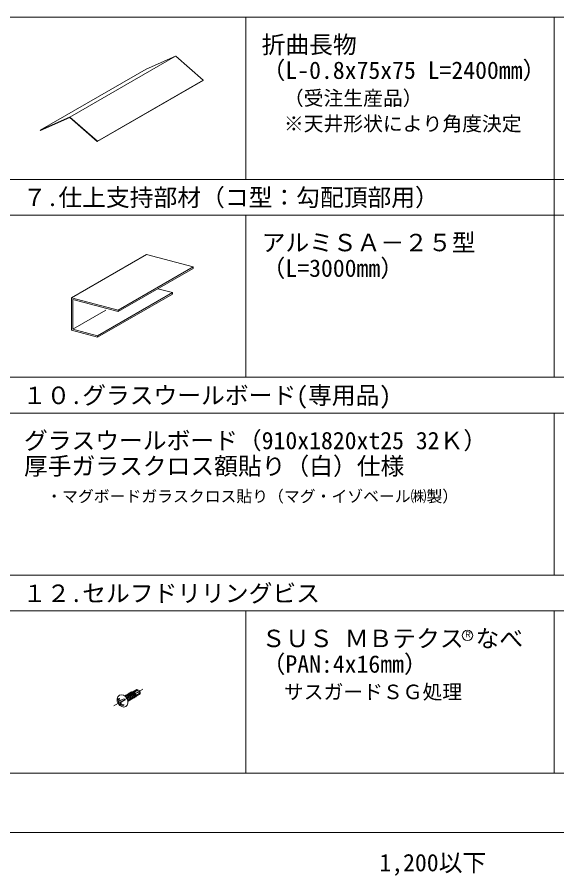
# Model space of a CAD drawing. Units: millimetres at full size; details may follow other scales. Extents: x -1379 to 1379, y -984 to 973.
# Drawn here: x -1028 to -688, y -7 to 535 of the extents above; entities that cross this region are included whole.
import ezdxf
from ezdxf.enums import TextEntityAlignment as Align

# ---------------------------------------------------------------- set-up
doc = ezdxf.new("R2010")
doc.units = ezdxf.units.MM
doc.header["$LTSCALE"] = 5
doc.linetypes.add('CHAIN1', pattern=[8, 5, -1, 1, -1])
for name, color, linetype, lineweight in [('2-2_太線１', 3, 'Continuous', 18), ('2-5_寸法', 4, 'Continuous', 9), ('5-1_中線', 7, 'Continuous', 18), ('5-2_太線１', 3, 'Continuous', 18), ('5-6_文字', 7, 'Continuous', 18)]:
    doc.layers.add(name, color=color, linetype=linetype, lineweight=lineweight)
doc.styles.add('ＭＳ ゴシック', font='')
doc.styles.get('ＭＳ ゴシック').set_extended_font_data('MS Gothic')

msp = doc.modelspace()

# ---------------------------------------------------------------- linework, layer by layer
at = {"layer": '2-2_太線１'}
msp.add_line((-1378.845, 20.319), (0, 20.319), dxfattribs=at)
at = {"layer": '5-1_中線', "color": 3}
for p, q in [((-995.239, 472.177), (-928.485, 510.717)), ((-928.559, 510.698), (-947.036, 502.485)), ((-928.295, 510.657), (-910.992, 495.465)), ((-1013.838, 463.917), (-947.036, 502.485)), ((-977.902, 456.745), (-911.101, 495.313)), ((-977.78, 456.884), (-910.978, 495.452)), ((-911.101, 495.313), (-910.978, 495.452)), ((-910.978, 495.452), (-910.992, 495.465)), ((-910.992, 495.465), (-910.978, 495.452)), ((-995.36, 472.13), (-1013.838, 463.917)), ((-995.096, 472.089), (-977.794, 456.897)), ((-1013.838, 463.917), (-1013.746, 463.71)), ((-977.902, 456.745), (-977.78, 456.884)), ((-977.78, 456.884), (-977.794, 456.897)), ((-977.794, 456.897), (-977.78, 456.884)), ((-994.052, 358.069), (-946.781, 385.361)), ((-946.781, 385.361), (-917.441, 377.499)), ((-964.712, 350.207), (-917.441, 377.499)), ((-964.712, 349.307), (-917.441, 376.599)), ((-917.441, 377.499), (-917.441, 376.599)), ((-939.623, 363.793), (-930.481, 361.343)), ((-977.752, 334.051), (-930.481, 361.343)), ((-930.481, 360.443), (-977.752, 333.151)), ((-930.481, 361.343), (-930.481, 360.443)), ((-993.27, 338.209), (-972.51, 350.195))]:
    msp.add_line(p, q, dxfattribs=at)
at = {"layer": '5-1_中線'}
for p, q in [((-994.052, 358.069), (-994.052, 337.519)), ((-993.27, 356.959), (-993.27, 338.209)), ((-993.27, 356.959), (-964.712, 349.307)), ((-994.052, 337.519), (-977.752, 333.151)), ((-993.27, 338.209), (-977.752, 334.051)), ((-977.752, 334.051), (-977.752, 333.151)), ((-955.473, 109.236), (-952.847, 110.752)), ((-955.204, 108.615), (-955.053, 109.179)), ((-955.053, 109.179), (-954.798, 109.032)), ((-954.798, 109.032), (-952.397, 110.419)), ((-952.397, 110.419), (-951.805, 110.26)), ((-957.888, 103.915), (-958.548, 103.535)), ((-956.828, 104.528), (-957.487, 104.147)), ((-955.767, 105.14), (-956.427, 104.759)), ((-954.707, 105.752), (-955.366, 105.371)), ((-953.646, 106.365), (-954.306, 105.984)), ((-953.265, 106.469), (-950.894, 107.838)), ((-953.118, 107.315), (-951.229, 108.406)), ((-950.899, 107.886), (-950.894, 107.838))]:
    msp.add_line(p, q, dxfattribs=at)
at = {"layer": '5-1_中線', "color": 4, "linetype": 'CHAIN1', "lineweight": 9}
msp.add_line((-967.363, 100.35), (-949.099, 110.895), dxfattribs=at)
at = {"layer": '5-1_中線', "color": 3}
msp.add_lwpolyline([(-977.902, 456.745), (-995.216, 471.946), (-1013.746, 463.71)], dxfattribs=at)
at = {"layer": '5-1_中線'}
msp.add_lwpolyline([(-994.052, 358.069), (-964.712, 350.207), (-964.712, 349.307)], dxfattribs=at)
at = {"layer": '5-1_中線', "color": 3}
for centre, radius, start, end in [((-928.458, 510.471), 0.247, 48.71529, 113.96271), ((-995.26, 471.903), 0.247, 48.71529, 113.96271), ((-965.408, 102.892), 0.917, 324.8856, 17.89861), ((-958.714, 104.295), 5.929, 172.16926, 190.90073), ((-960.943, 104.116), 3.057, 158.45676, 190.65731), ((-963.732, 103.602), 0.221, 193.35371, 312.88627), ((-959.381, 98.16), 6.747, 101.21949, 128.50807), ((-957.748, 95.677), 8.591, 106.53873, 127.86315), ((-959.381, 98.16), 6.747, 141.45441, 143.52402), ((-957.748, 95.677), 8.591, 137.92177, 139.17107), ((-963.846, 101.208), 0.359, 46.9377, 140.96224), ((-961.064, 103.96), 3.555, 224.46704, 264.72302), ((-962.781, 102.129), 0.409, 126.03329, 219.46853), ((-961.291, 103.4), 2.367, 220.29726, 279.62297)]:
    msp.add_arc(centre, radius, start, end, dxfattribs=at)
at = {"layer": '5-1_中線'}
for centre, radius, start, end in [((-956.635, 106.278), 2.348, 58.5209, 135.07969), ((-955.574, 106.89), 2.348, 77.16549, 135.07969), ((-955.77, 106.558), 2.133, 74.61342, 105.94682), ((-953.38, 107.268), 2.268, 143.56405, 158.90406), ((-946.314, 96.73), 14.602, 112.08803, 128.95932), ((-955.998, 115.387), 7.476, 288.0551, 310.99453), ((-954.636, 105.612), 5.442, 49.39028, 70.81316), ((-952.776, 109.238), 1.757, 331.74139, 16.71938), ((-954.319, 108.443), 3.477, 349.98562, 21.96795), ((-959.817, 104.441), 2.348, 336.82288, 108.25527), ((-958.756, 105.053), 2.348, 336.82288, 135.07969), ((-960.012, 104.109), 2.133, 354.78666, 90.58296), ((-960.877, 103.829), 2.348, 352.73364, 58.44819), ((-958.952, 104.721), 2.133, 354.78666, 105.94682), ((-957.695, 105.666), 2.348, 336.82288, 135.07969), ((-958.694, 105.11), 1.9, 275.91919, 303.04436), ((-957.891, 105.334), 2.133, 354.78666, 105.94682), ((-957.634, 105.722), 1.9, 272.48682, 303.04436), ((-956.831, 105.946), 2.133, 354.78666, 105.94682), ((-956.573, 106.334), 1.9, 272.48682, 303.04436), ((-958.221, 131.335), 23.41, 276.68583, 279.2776), ((-955.513, 106.947), 1.9, 272.48682, 303.04436), ((-956.635, 106.278), 2.348, 336.82288, 51.79538), ((-955.77, 106.558), 2.133, 354.78666, 51.65466), ((-954.672, 110.029), 1.812, 277.15073, 298.50333), ((-954.452, 107.559), 1.9, 272.48682, 303.04436), ((-955.574, 106.89), 2.348, 336.82288, 41.19702), ((-951.634, 107.785), 0.742, 4.09941, 56.89587)]:
    msp.add_arc(centre, radius, start, end, dxfattribs=at)
msp.add_ellipse((-961.902, 103.504), major_axis=(-2.045, 3.542), ratio=0.78, dxfattribs=at)
at = {"layer": '5-2_太線１'}
for p, q in [((0, 535.27), (-1378.845, 535.27)), ((-689.423, 535.27), (-689.423, 432.819)), ((0, 432.819), (-1378.845, 432.819)), ((-1378.845, 432.819), (0, 432.819)), ((-689.423, 432.819), (-689.423, 307.819)), ((0, 410.27), (-1378.845, 410.27)), ((-1378.845, 307.819), (0, 307.819)), ((0, 285.27), (-1378.845, 285.27)), ((-689.423, 285.27), (-689.423, 182.819)), ((0, 182.819), (-1378.845, 182.819)), ((-1378.845, 182.819), (0, 182.819)), ((0, 160.27), (-1378.845, 160.27)), ((-1378.845, 57.819), (0, 57.819))]:
    msp.add_line(p, q, dxfattribs=at)
at = {"layer": '5-2_太線１', "color": 4, "lineweight": 9}
for p, q in [((-884.134, 535.27), (-884.134, 432.819)), ((-884.134, 410.27), (-884.134, 307.819)), ((-884.134, 160.27), (-884.134, 57.819)), ((-689.423, 160.27), (-689.423, 57.819)), ((-1378.845, 57.819), (0, 57.819))]:
    msp.add_line(p, q, dxfattribs=at)
at = {"layer": '5-2_太線１'}
msp.add_lwpolyline([(0, 307.819), (-1378.845, 307.819), (-1378.845, 182.819)], dxfattribs=at)
at = {"layer": '5-6_文字'}
msp.add_circle((-744.194, 144.829), 3.291, dxfattribs=at)

# ---------------------------------------------------------------- texts
at = {"layer": '2-5_寸法', "color": 7, "style": 'ＭＳ ゴシック'}
msp.add_text('1,200以下', height=11, dxfattribs=at).set_placement((-799.827, -7.451), align=Align.BOTTOM_LEFT)
at = {"layer": '5-6_文字', "style": 'ＭＳ ゴシック'}
for s, height, p in [('折曲長物', 11, (-874.134, 509.125)), ('（L-0.8x75x75 L=2400mm）', 11, (-874.134, 492.98)), ('７.仕上支持部材（コ型：勾配頂部用）', 11, (-1024.869, 412.643)), ('アルミＳＡ－２５型', 11, (-874.134, 384.125)), ('（L=3000mm）', 11, (-874.134, 367.98)), ('１０.グラスウールボード(専用品)', 11, (-1024.869, 287.643)), ('グラスウールボード（910x1820xt25 32Ｋ）', 11, (-1024.134, 259.125)), ('厚手ガラスクロス額貼り（白）仕様', 11, (-1024.134, 242.98)), ('１２.セルフドリリングビス', 11, (-1024.869, 162.643)), ('ＳＵＳ ＭＢテクス なべ', 11, (-874.134, 134.125)), ('Ｒ', 3.666, (-746.521, 142.461)), ('（PAN:4x16mm）', 11, (-874.134, 117.98))]:
    msp.add_text(s, height=height, dxfattribs=at).set_placement(p, align=Align.BOTTOM_LEFT)
at = {"layer": '5-6_文字', "color": 4, "style": 'ＭＳ ゴシック'}
for s, height, p in [('（受注生産品）', 9.164, (-860.085, 476.835)), ('※天井形状により角度決定', 9.164, (-860.085, 460.69)), ('・マグボードガラスクロス貼り（マグ・イゾベール㈱製）', 7.331, (-1010.085, 226.835)), ('サスガードＳＧ処理', 9.164, (-860.085, 101.835))]:
    msp.add_text(s, height=height, dxfattribs=at).set_placement(p, align=Align.BOTTOM_LEFT)

doc.saveas('drawing.dxf')
